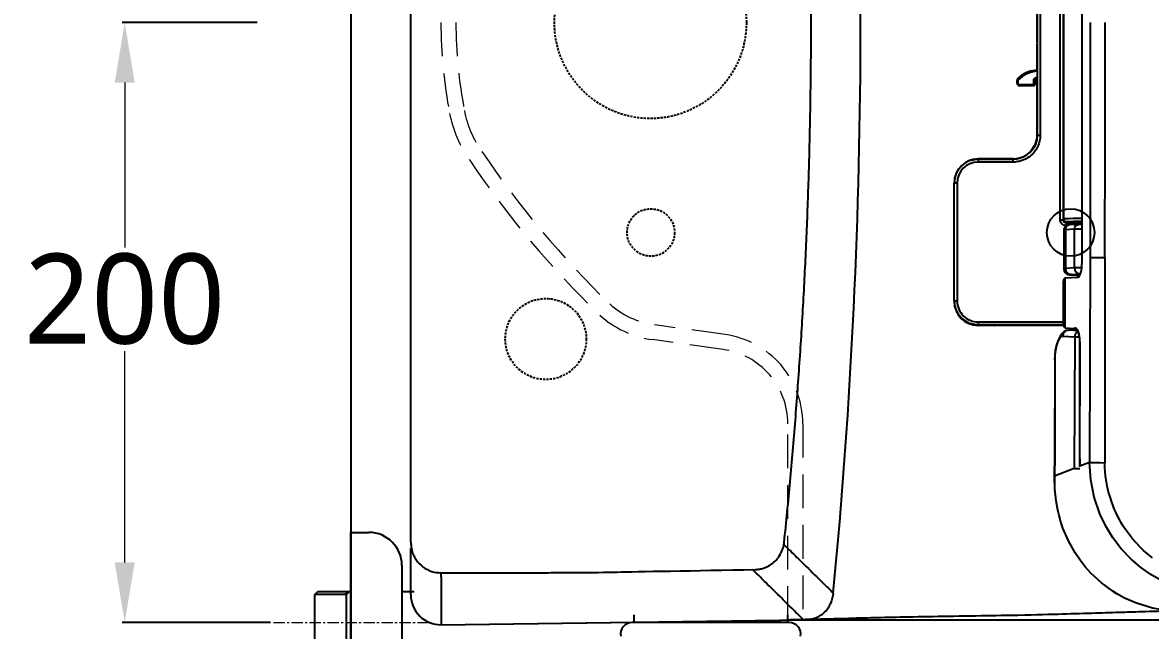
# Model space of a CAD drawing. Extents: x 4534 to 7211, y -322 to 1921.
# Drawn here: x 4656.7 to 5032.8, y 1084.4 to 1287.1 of the extents above; entities that cross this region are included whole.
import ezdxf

# ---------------------------------------------------------------- set-up
doc = ezdxf.new("R2010")
doc.units = 0
doc.header["$LTSCALE"] = 3
doc.header["$MEASUREMENT"] = 0
doc.linetypes.add('CENTER', pattern=[2, 1.25, -0.25, 0.25, -0.25])
doc.linetypes.add('HIDDEN', pattern=[0.375, 0.25, -0.125])
doc.layers.get('0').update_dxf_attribs({"linetype": 'CONTINUOUS'})
doc.layers.get('DEFPOINTS').update_dxf_attribs({"linetype": 'CONTINUOUS'})
doc.layers.add('1', color=1, linetype='CENTER', lineweight=5)
for name, color, linetype in [('4', 4, 'CONTINUOUS'), ('6', 6, 'CONTINUOUS'), ('FAUCET', 4, 'CONTINUOUS')]:
    doc.layers.add(name, color=color, linetype=linetype)
doc.styles.get("Standard").update_dxf_attribs({"font": 'NanumGothic.ttf'})
doc.dimstyles.get("Standard").update_dxf_attribs({"dimtxt": 0.18, "dimasz": 0.18, "dimexe": 0.18, "dimexo": 0.0625, "dimgap": 0.09, "dimtad": 0, "dimtih": 1, "dimtoh": 1, "dimdec": 4, "dimzin": 0, "dimdsep": 46, "dimtxsty": 'Standard', "dimcen": 0.09, "dimadec": 0, "dimazin": 0, "dimtfac": 1, "dimtdec": 4, "dimtofl": 0, "dimtmove": 0, "dimatfit": 3, "dimfxl": 0, "dimtolj": 1, "dimtzin": 0, "dimarcsym": 0})

# ---------------------------------------------------------------- blocks, each defined once
blk = doc.blocks.new('*D32')
at = {"color": 3, "lineweight": -2}
for p, q in [((4734.96, 1287.12), (4689.96, 1287.12)), ((4739.39, 1087.12), (4689.96, 1087.12))]:
    blk.add_line(p, q, dxfattribs=at)
at = {"color": 3, "linetype": 'Continuous', "lineweight": 0}
for p, q in [((4690.76, 1267.12), (4690.76, 1212.12)), ((4690.76, 1107.12), (4690.76, 1177.59))]:
    blk.add_line(p, q, dxfattribs=at)
at = {"color": 3}
for points in [[(4687.43, 1267.12), (4694.09, 1267.12), (4690.76, 1287.12)], [(4687.43, 1107.12), (4694.09, 1107.12), (4690.76, 1087.12)]]:
    blk.add_solid(points, dxfattribs=at)
at = {"layer": 'DEFPOINTS', "color": 0}
for p in [(4735.96, 1287.12), (4690.76, 1087.12), (4740.39, 1087.12)]:
    blk.add_point(p, dxfattribs=at)
at = {"color": 2, "insert": (4690.76, 1194.85), "char_height": 30, "attachment_point": 5}
blk.add_mtext('\\A1;200', dxfattribs=at)
blk = doc.blocks.new('*D40')
at = {"color": 3, "lineweight": -2}
for p, q in [((4912.89, 1486.32), (5594.29, 1486.32)), ((4912.89, 1087.92), (5594.29, 1087.92))]:
    blk.add_line(p, q, dxfattribs=at)
at = {"color": 3, "linetype": 'Continuous', "lineweight": 0}
for p, q in [((5593.49, 1466.32), (5593.49, 1303.9)), ((5593.49, 1107.92), (5593.49, 1269.45))]:
    blk.add_line(p, q, dxfattribs=at)
at = {"color": 3}
for points in [[(5590.15, 1466.32), (5596.82, 1466.32), (5593.49, 1486.32)], [(5590.15, 1107.92), (5596.82, 1107.92), (5593.49, 1087.92)]]:
    blk.add_solid(points, dxfattribs=at)
at = {"layer": 'DEFPOINTS', "color": 0}
for p in [(4911.89, 1486.32), (4911.89, 1087.92), (5593.49, 1087.92)]:
    blk.add_point(p, dxfattribs=at)
at = {"color": 2, "insert": (5593.49, 1286.68), "char_height": 30, "attachment_point": 5}
blk.add_mtext('\\A1;400', dxfattribs=at)

msp = doc.modelspace()

# ---------------------------------------------------------------- linework, layer by layer
for p, q in [((4786.18, 1151.67), (4786.18, 1422.57)), ((5010.03, 1207.24), (5010.03, 1367)), ((5002.67, 1221.37), (5002.67, 1352.87)), ((5003.67, 1352.87), (5003.67, 1221.37)), ((5003.92, 1221.62), (5003.92, 1352.62)), ((4996.08, 1324.63), (4996.08, 1249.61)), ((4995.06, 1280.6), (4995.06, 1293.64)), ((4995.08, 1292.12), (4995.08, 1287.12)), ((4995.06, 1280.1), (4995.06, 1279.93)), ((4995.06, 1271.66), (4995.06, 1279.93)), ((4995.08, 1282.11), (4995.08, 1277.28)), ((4995.07, 1276.77), (4995.08, 1277.12)), ((4995.07, 1276.08), (4995.07, 1270.99)), ((4995.06, 1271.66), (4995.06, 1271.49)), ((4988.42, 1266.82), (4988.42, 1267.77)), ((4988.57, 1268.13), (4988.71, 1267.99)), ((4988.62, 1267.77), (4988.62, 1266.82)), ((4993.95, 1266.82), (4993.95, 1268)), ((4994.15, 1268), (4994.15, 1266.82)), ((4994.4, 1266.69), (4994.4, 1267.79)), ((4994.6, 1271.27), (4994.61, 1271.23)), ((4995.06, 1249.46), (4995.06, 1268.56)), ((4995.07, 1270.99), (4995.07, 1249.62)), ((4988.42, 1266.82), (4988.42, 1266.68)), ((4988.92, 1266.52), (4993.65, 1266.52)), ((4993.65, 1266.32), (4988.92, 1266.32)), ((4988.92, 1266.32), (4988.92, 1266.18)), ((4988.92, 1266.18), (4993.1, 1266.18)), ((4993.65, 1266.32), (4993.65, 1266.52)), ((4993.65, 1266.32), (4993.91, 1266.18)), ((4994.4, 1266.69), (4994.15, 1266.82)), ((4995.06, 1249.46), (4995.07, 1249.46)), ((4995.07, 1249.62), (4995.08, 1249.61)), ((4987.07, 1241.63), (4975.38, 1241.63)), ((4975.38, 1241.63), (4975.38, 1241.61)), ((4975.38, 1241.61), (4987.09, 1241.61)), ((4987.07, 1241.63), (4987.09, 1241.61)), ((4987.09, 1240.61), (4987.09, 1241.61)), ((4987.09, 1240.61), (4975.38, 1240.61)), ((4967.38, 1233.62), (4967.38, 1233.61)), ((4967.38, 1233.62), (4967.38, 1233.61)), ((4967.38, 1194.3), (4967.38, 1233.61)), ((4968.38, 1233.61), (4968.38, 1194.3)), ((5004.67, 1220.37), (5004.92, 1220.62)), ((5004.67, 1220.37), (5010.03, 1220.37)), ((5008.81, 1219.8), (5005.79, 1219.62)), ((5003.92, 1218.13), (5003.92, 1204.95)), ((5004.45, 1218.12), (5007.46, 1218.3)), ((5004.45, 1218.12), (5004.45, 1205.12)), ((5007.46, 1205.3), (5007.46, 1218.3)), ((5007.46, 1205.3), (5004.45, 1205.12)), ((5003.75, 1200.73), (5003.75, 1186.61)), ((5004.29, 1201.99), (5008.63, 1202.25)), ((5004.29, 1201.99), (5004.29, 1185.35)), ((5006.37, 1203.12), (5009.38, 1203.3)), ((4967.38, 1194.29), (4967.38, 1194.3)), ((4967.38, 1194.3), (4967.38, 1194.28)), ((4975.38, 1187.29), (5003.75, 1187.29)), ((5003.83, 1186.29), (4975.38, 1186.29)), ((4975.38, 1186.29), (4975.38, 1186.28)), ((4975.38, 1186.28), (4978.49, 1186.28)), ((4980.95, 1186.12), (4975.38, 1186.12)), ((4980.38, 1186.25), (4980.91, 1186.16)), ((4980.95, 1186.12), (4980.91, 1186.16)), ((4981.77, 1186.1), (4980.97, 1186.24)), ((5003.88, 1186.11), (4981.77, 1186.1)), ((5004.29, 1185.35), (5007.43, 1185.16)), ((5005.92, 1184.56), (5005.52, 1184.56)), ((5005.99, 1184.56), (5005.56, 1184.56)), ((5000.9, 1174.57), (5000.89, 1142.56)), ((4786.18, 1096.31), (4786.18, 1111.72)), ((4796.18, 1103.51), (4796.18, 1103.62)), ((4796.3, 1102.3), (4796.28, 1103.48)), ((4796.3, 1102.3), (4796.3, 1086.32)), ((4796.3, 1086.32), (4917.1, 1087.99)), ((4796.3, 1086.31), (4917.65, 1087.98)), ((4796.3, 1086.31), (4796.3, 1086.32))]:
    msp.add_line(p, q)
at = {"color": 7, "linetype": 'HIDDEN', "lineweight": 0, "ltscale": 15}
for p, q in [((4911.89, 1087.9), (4911.89, 1153.35)), ((4916.89, 1153.35), (4916.89, 1088.01))]:
    msp.add_line(p, q, dxfattribs=at)
for points in [[(4890.33, 1178.11), (4866.72, 1181.39, -0.150102), (4849.16, 1189.58, -0.052499), (4805.82, 1241.18, -0.107655), (4799.12, 1256.83, -0.047645), (4796.22, 1287.12)], [(4891.02, 1183.06), (4867.41, 1186.34, -0.150102), (4852.51, 1193.29, -0.052468), (4809.9, 1244.09, -0.107655), (4804.03, 1257.78, -0.047645), (4801.22, 1287.12)]]:
    msp.add_lwpolyline(points, format="xyb", dxfattribs=at)
for points in [[(4995.08, 1287.12), (4995.08, 1285.12), (4995.08, 1282.12)], [(5017.65, 1208.76), (5017.68, 1247.94), (5017.7, 1287.12)], [(4995.07, 1279.81), (4995.07, 1279.85), (4995.06, 1279.92), (4995.06, 1279.93)], [(4995.08, 1277.12), (4995.08, 1249.61)], [(4988.42, 1268.15), (4988.42, 1267.77)], [(4988.57, 1268.13), (4988.51, 1268.05), (4988.46, 1267.96), (4988.43, 1267.87), (4988.42, 1267.77)], [(4988.62, 1267.77), (4988.54, 1267.77), (4988.48, 1267.77), (4988.44, 1267.77), (4988.42, 1267.77)], [(4988.57, 1268.13), (4988.58, 1268.51)], [(4993.1, 1271.02), (4993.18, 1271.05), (4993.69, 1271.16), (4994.12, 1271.23), (4994.42, 1271.27), (4994.58, 1271.27), (4994.6, 1271.27)], [(4993.95, 1268), (4993.99, 1268.24), (4994.11, 1268.46), (4994.3, 1268.61), (4994.53, 1268.69)], [(4994.15, 1268), (4994.13, 1268), (4994.09, 1268), (4994.02, 1268), (4993.95, 1268)], [(4994.15, 1268), (4994.18, 1268.18), (4994.27, 1268.33), (4994.4, 1268.44), (4994.56, 1268.5)], [(4994.15, 1268), (4994.4, 1267.79)], [(4994.4, 1267.79), (4994.41, 1267.9), (4994.43, 1267.99), (4994.48, 1268.09), (4994.55, 1268.18), (4994.6, 1268.23)], [(4994.53, 1268.69), (4994.54, 1268.62), (4994.55, 1268.56), (4994.56, 1268.51), (4994.56, 1268.5)], [(4994.74, 1268.36), (4994.69, 1268.4), (4994.66, 1268.42), (4994.61, 1268.46), (4994.58, 1268.49), (4994.57, 1268.49), (4994.56, 1268.5)], [(4994.61, 1271.23), (4994.64, 1271.22), (4994.83, 1271.23), (4995.08, 1271.24)], [(4994.61, 1268.3), (4994.64, 1268.32), (4994.7, 1268.35), (4994.72, 1268.35), (4994.74, 1268.36)], [(4995.05, 1268.42), (4994.81, 1268.37), (4994.74, 1268.36)], [(4988.42, 1266.82), (4988.44, 1266.7), (4988.48, 1266.59), (4988.54, 1266.5), (4988.61, 1266.43), (4988.77, 1266.34), (4988.92, 1266.32)], [(4988.42, 1266.82), (4988.44, 1266.82), (4988.48, 1266.82), (4988.55, 1266.82), (4988.62, 1266.82)], [(4988.92, 1266.52), (4988.92, 1266.44), (4988.92, 1266.37), (4988.92, 1266.33), (4988.92, 1266.32)], [(4993.65, 1266.32), (4993.76, 1266.33), (4993.85, 1266.36), (4993.94, 1266.41), (4994.02, 1266.48), (4994.12, 1266.64), (4994.15, 1266.82)], [(4993.91, 1266.18), (4994.11, 1266.23), (4994.26, 1266.33), (4994.35, 1266.48), (4994.38, 1266.58), (4994.4, 1266.67), (4994.4, 1266.69)], [(4993.95, 1266.82), (4994.03, 1266.82), (4994.09, 1266.82), (4994.14, 1266.82), (4994.15, 1266.82)], [(4995.08, 1249.61), (4994.91, 1247.97), (4994.43, 1246.45), (4992.74, 1243.95), (4990.24, 1242.25), (4988.72, 1241.78), (4987.09, 1241.61)], [(4995.06, 1249.46), (4994.82, 1247.53), (4994.57, 1246.69)], [(4995.08, 1249.61), (4995.17, 1249.61), (4995.38, 1249.61), (4995.71, 1249.61), (4996.08, 1249.61)], [(4994.57, 1246.69), (4994.18, 1245.81), (4994.05, 1245.57)], [(4975.38, 1241.61), (4972.4, 1241.03), (4970.99, 1240.3), (4969.73, 1239.26), (4968.2, 1237.13), (4967.62, 1235.54), (4967.38, 1233.61)], [(4975.38, 1241.61), (4975.38, 1241.53), (4975.38, 1241.31), (4975.38, 1240.99), (4975.38, 1240.61)], [(4967.39, 1233.62), (4967.38, 1233.45)], [(4968.38, 1233.61), (4968, 1233.61), (4967.68, 1233.61), (4967.46, 1233.61), (4967.38, 1233.61)], [(5002.67, 1221.37), (5003.05, 1221.37), (5003.37, 1221.37), (5003.59, 1221.37), (5003.67, 1221.37)], [(5004.67, 1219.37), (5003.91, 1219.52), (5003.26, 1219.96), (5002.82, 1220.6), (5002.67, 1221.37)], [(5003.92, 1221.62), (5003.67, 1221.37)], [(5004.67, 1220.37), (5004.29, 1220.45), (5003.96, 1220.66), (5003.75, 1220.99), (5003.67, 1221.37)], [(5010.01, 1221.8), (5009.03, 1221.79), (5007.09, 1221.76), (5005.48, 1221.72), (5004.37, 1221.68), (5003.92, 1221.62)], [(5004.92, 1220.62), (5004.54, 1220.7), (5004.22, 1220.92), (5004, 1221.24), (5003.92, 1221.62)], [(5005.8, 1219.62), (5005.53, 1219.6), (5005.25, 1219.56), (5005.06, 1219.52), (5004.86, 1219.46), (5004.61, 1219.32), (5004.28, 1219.04), (5004.03, 1218.61), (5003.92, 1218.07), (5003.92, 1218.06)], [(5005.89, 1219.62), (5005.33, 1219.51), (5004.87, 1219.18), (5004.55, 1218.69), (5004.45, 1218.12)], [(5004.67, 1220.37), (5004.67, 1220.29), (5004.67, 1220.07), (5004.67, 1219.75), (5004.67, 1219.37)], [(5007.46, 1218.3), (5007.56, 1218.88), (5007.88, 1219.37), (5008.34, 1219.69), (5008.9, 1219.8)], [(5010.02, 1219.84), (5009.9, 1219.83), (5009.29, 1219.82), (5008.9, 1219.8)], [(5003.92, 1218.06), (5004.45, 1218.12)], [(5007.46, 1218.3), (5008.26, 1218.33), (5008.59, 1218.33), (5008.79, 1218.33), (5009.93, 1218.35), (5010.03, 1218.35)], [(5012.73, 1208.78), (5012.66, 1174.6), (5012.55, 1140.43)], [(5012.73, 1208.78), (5013.44, 1208.77), (5014.58, 1208.76), (5016.04, 1208.76), (5017.65, 1208.76)], [(5017.65, 1208.76), (5017.63, 1174.56), (5017.61, 1140.36)], [(5003.92, 1205.06), (5003.92, 1204.98), (5004.09, 1204.27), (5004.39, 1203.78), (5004.74, 1203.45), (5005.08, 1203.25), (5005.33, 1203.15), (5005.5, 1203.1), (5005.66, 1203.07), (5005.87, 1203.04), (5006.24, 1203.01), (5006.91, 1202.98), (5007.33, 1202.96)], [(5004.45, 1205.12), (5004.59, 1204.35), (5005.01, 1203.71), (5005.63, 1203.27), (5006.37, 1203.12)], [(5009.87, 1205.34), (5009.07, 1205.33), (5008.12, 1205.32), (5007.46, 1205.3)], [(4967.38, 1194.3), (4967.46, 1194.3), (4967.68, 1194.3), (4968, 1194.3), (4968.38, 1194.3)], [(4967.38, 1194.3), (4967.62, 1192.37), (4968.2, 1190.78), (4969.73, 1188.64), (4970.99, 1187.61), (4972.4, 1186.87), (4975.38, 1186.29)], [(4975.38, 1187.29), (4975.38, 1186.92), (4975.38, 1186.59), (4975.38, 1186.38), (4975.38, 1186.29)], [(5007.43, 1185.16), (5007.75, 1185.3), (5008.08, 1185.18), (5008.39, 1184.8), (5008.67, 1184.18), (5008.91, 1183.36), (5009.08, 1182.38), (5009.19, 1181.29), (5009.23, 1180.17)], [(5007.43, 1185.16), (5007.88, 1185.1), (5008.27, 1184.76), (5008.59, 1184.2), (5008.84, 1183.49), (5009.12, 1181.83), (5009.19, 1180.11)], [(5005.5, 1184.55), (5004.78, 1184.45), (5004.07, 1184.12), (5003.39, 1183.49), (5002.72, 1182.55), (5002.07, 1181.23), (5001.5, 1179.47), (5001.07, 1177.2), (5000.94, 1175.88), (5000.9, 1174.46)], [(5000.93, 1174.55), (5001.01, 1176.3), (5001.21, 1177.9), (5001.51, 1179.27), (5001.88, 1180.38), (5002.29, 1181.27), (5002.72, 1181.95), (5003.17, 1182.42), (5003.63, 1182.56)], [(5005.56, 1184.56), (5004.82, 1184.4), (5004.2, 1183.97), (5003.78, 1183.32), (5003.63, 1182.56)], [(5003.63, 1182.56), (5007.57, 1182.32)], [(5005.52, 1184.56), (5005.56, 1184.56)], [(5008.49, 1184.38), (5005.56, 1184.56)], [(5006.1, 1184.54), (5005.9, 1184.55)], [(5007.57, 1182.32), (5007.4, 1138.47)], [(5007.57, 1182.32), (5008.37, 1182.29), (5009, 1182.28)], [(5009.18, 1180.19), (5009.18, 1175.67), (5009.18, 1170.05), (5009.18, 1163.56), (5009.18, 1156.21), (5009.18, 1148), (5009.18, 1139.18)], [(5009.19, 1180.17), (5009.19, 1180.17), (5009.23, 1180.17)], [(5009.23, 1180.17), (5009.23, 1178.63), (5009.24, 1176.98), (5009.24, 1175.22), (5009.25, 1173.35), (5009.25, 1171.37), (5009.24, 1169.27), (5009.24, 1168.01), (5009.24, 1166.97), (5009.24, 1165.38), (5009.23, 1163.25), (5009.23, 1161.46), (5009.23, 1159.97), (5009.22, 1158.54), (5009.22, 1157.17), (5009.22, 1155), (5009.22, 1152.56), (5009.22, 1149.77), (5009.22, 1146.35), (5009.22, 1143.07), (5009.23, 1140.67), (5009.23, 1139.17)], [(5000.9, 1174.56), (5000.9, 1174.56), (5000.9, 1174.56)], [(5000.9, 1174.56), (5000.93, 1174.56)], [(5000.93, 1174.55), (5000.93, 1142.56)], [(5000.9, 1142.6), (5000.81, 1135.91)], [(5000.85, 1135.92), (5000.93, 1142.56)], [(5000.9, 1142.56), (5000.9, 1142.56), (5000.93, 1142.56)], [(5012.55, 1140.43), (5009.23, 1139.17)], [(5057.69, 1096.02), (5051.8, 1096.32), (5046.06, 1097.38), (5040.56, 1099.15), (5036.64, 1100.93), (5032.93, 1103.06), (5029.46, 1105.53), (5026.27, 1108.3), (5023.09, 1111.68), (5020.3, 1115.33), (5017.93, 1119.21), (5015.98, 1123.27), (5014.06, 1128.89), (5012.92, 1134.64), (5012.55, 1140.43)], [(5012.55, 1140.43), (5013.28, 1140.41), (5014.46, 1140.39), (5015.96, 1140.37), (5017.61, 1140.36)], [(5033.57, 1108.64), (5031.86, 1109.97), (5030.53, 1111.13), (5029.54, 1112.06), (5026.87, 1114.95), (5024.5, 1118.1), (5023.78, 1119.2), (5023.1, 1120.32), (5022.46, 1121.47), (5021.86, 1122.63), (5021.29, 1123.82), (5020.77, 1125.02), (5020.38, 1125.98), (5019.81, 1127.53), (5019.36, 1128.92), (5018.88, 1130.58), (5018.42, 1132.54), (5017.87, 1135.98), (5017.66, 1138.59), (5017.61, 1140.36)], [(5000.81, 1135.95), (5000.81, 1135.94), (5000.85, 1135.92)], [(5007.4, 1138.47), (5000.85, 1135.92)], [(5007.4, 1138.47), (5008.1, 1138.43), (5009.25, 1138.4)], [(5009.23, 1139.17), (5009.19, 1139.17), (5009.19, 1139.17)], [(5000.82, 1135.93), (5000.81, 1133.79)], [(5021.8, 1096.53), (5020.27, 1097.48), (5016.52, 1100.25), (5012.97, 1103.54), (5011.11, 1105.62), (5009.35, 1107.88), (5007.7, 1110.3), (5005.5, 1114.26), (5003.65, 1118.57), (5003.43, 1119.2), (5003.17, 1119.97), (5002.88, 1120.88), (5002.57, 1121.94), (5002.25, 1123.15), (5001.94, 1124.51), (5001.35, 1127.69), (5000.94, 1131.5), (5000.85, 1135.92)], [(5020.5, 1097.31), (5021.24, 1096.85), (5021.7, 1096.57)], [(5043.87, 1090.72), (5038.76, 1090.95), (5033.49, 1091.83), (5028.15, 1093.47), (5024.17, 1095.23), (5021.8, 1096.53)]]:
    msp.add_lwpolyline(points)
at = {"linetype": 'HIDDEN'}
for centre, radius in [((4866.08, 1287.12), 32), ((4866.22, 1217.12), 7.92), ((4831.18, 1181.6), 13.5)]:
    msp.add_circle(centre, radius, dxfattribs=at)
at = {"linetype": 'ByBlock', "ltscale": 3}
msp.add_circle((5006.22, 1217.12), 7.92, dxfattribs=at)
for centre, radius, start, end in [((4995.92, 1260.62), 10.51, 94.8123, 134.3882), ((4995.92, 1260.62), 10.78, 105.201, 132.9183), ((4988.92, 1267.77), 0.301, 134.3951, 180.0075), ((4995.92, 1260.62), 10.31, 94.7621, 134.3875), ((4995.92, 1260.62), 8.19, 95.9947, 99.7802), ((4995.92, 1260.62), 7.99, 96.1451, 99.7805), ((4988.92, 1266.82), 0.3, 179.9932, 269.997), ((4993.65, 1266.82), 0.3, 269.9747, 359.9918), ((4975.38, 1233.61), 7, 90.009, 180.0064), ((4975.38, 1194.3), 7, 179.9907, 269.9939), ((4796.18, 1096.31), 10, 180, 270.6908), ((4917.44, 1099.25), 11.27, 271.0408, 289.2663)]:
    msp.add_arc(centre, radius, start, end)
at = {"color": 7, "linetype": 'HIDDEN', "lineweight": 0, "ltscale": 15}
for radius in [30, 25]:
    msp.add_arc((4886.89, 1153.35), radius, 0, 82.0853, dxfattribs=at)
for centre, major_axis, ratio, start_param, end_param in [((4995.08, 1276.08), (0, 0.8), 0.017455, 0.523599, 1.570796), ((4988.92, 1268.15), (0, -0.5), 0.998838, 3.890736, 4.713339), ((4994.69, 1267.97), (0.088, 0.575), 0.246445, 1.011042, 1.1381), ((4988.92, 1266.68), (0, 0.5), 0.999848, 1.570796, 3.141593), ((4993.1, 1266.21), (1.5, 0), 0.017455, 4.712389, 5.289125), ((4987.06, 1249.61), (-7.66, 2.32), 0.999451, 2.752531, 3.435587), ((4987.07, 1249.63), (5.66, -5.66), 0.999695, 0.414252, 0.785253), ((4987.07, 1249.63), (5.66, -5.66), 0.999695, 5.497925, 6.697438), ((4975.38, 1233.62), (0, 8), 0.999848, 0.000015, 0.877805), ((4975.38, 1233.62), (0, 8), 0.999848, 0.877805, 1.537628), ((4975.38, 1233.62), (0, 8), 0.999848, 1.537628, 1.570811), ((5017.42, 1220.62), (-12.5, 0), 0.017452, 6.234874, 6.265942), ((5017.42, 1220.62), (-12.5, 0), 0.017452, 5.345455, 6.234874), ((5009.38, 1205.3), (0.12, -2), 0.961133, 4.653947, 6.219937), ((5008.61, 1207.25), (0, 5), 0.284012, 3.158327, 4.711911), ((5017.43, 1203.06), (-11.5, 0), 0.01745, 6.003965, 6.78965), ((5015.24, 1203.04), (-9, 0), 0.017453, 0.50647, 0.824227), ((5017.78, 1203.09), (-12.75, 0), 0.017453, 0.824211, 0.844948), ((5013.22, 1203.28), (-4, 0), 0.017451, 5.922161, 6.00399), ((4975.38, 1194.28), (0, 8), 0.999848, 1.570782, 3.121269), ((4975.38, 1194.12), (4.21, 6.81), 0.99966, 2.124488, 3.694989), ((4975.38, 1194.28), (0, 8), 0.999848, 3.121269, 3.141578), ((4978.49, 1186.23), (2.5, 0), 0.017455, 0.10471, 1.570786), ((4978.39, 1186.25), (-2, 0), 0.017449, 3.246202, 3.709245), ((4980.91, 1186.66), (0.229, 0.445), 0.99869, 3.61698, 4.061401), ((4980.95, 1186.62), (0, 0.5), 0.999695, 3.141593, 3.704966), ((5009.49, 1182.32), (-0.12, -2), 0.96113, 3.673143, 4.77082), ((4796.18, 1096.31), (10, 0), 0.998643, 3.141593, 4.724429)]:
    msp.add_ellipse(centre, major_axis=major_axis, ratio=ratio, start_param=start_param, end_param=end_param)
for points, knots in [([(4927.06, 1096.89), (4933.13, 1160.1), (4939.22, 1287.12), (4933.13, 1414.14), (4927.06, 1477.36)], [0, 0, 0, 0, 0.500001, 1, 1, 1, 1]), ([(4910.7, 1113.79), (4911.38, 1120.57), (4912.74, 1134.12), (4914.46, 1154.47), (4915.95, 1174.85), (4917.2, 1195.24), (4918.19, 1215.64), (4918.94, 1236.06), (4919.43, 1256.48), (4919.68, 1276.91), (4919.68, 1297.34), (4919.43, 1317.77), (4918.94, 1338.19), (4918.19, 1358.61), (4917.2, 1379.01), (4915.95, 1399.4), (4914.46, 1419.78), (4912.74, 1440.13), (4911.38, 1453.68), (4910.7, 1460.46)], [0, 0, 0, 0, 0.058823, 0.117646, 0.176469, 0.235293, 0.294116, 0.35294, 0.411764, 0.470587, 0.529411, 0.588235, 0.647059, 0.705883, 0.764706, 0.82353, 0.882353, 0.941177, 1, 1, 1, 1]), ([(5476.22, 1287.12), (5476.22, 1282.46), (5475.67, 1271.5), (5472.74, 1254.39), (5467.01, 1236.2), (5458.88, 1215.86), (5448.39, 1200.03), (5436.38, 1185.27), (5422.68, 1171.28), (5409.43, 1160.06), (5397.79, 1151.56), (5389.11, 1145.84), (5381.45, 1141.22), (5373.95, 1137.02), (5365.5, 1132.66), (5355.53, 1128), (5342.03, 1122.38), (5325.77, 1116.76), (5306.95, 1111.7), (5288.2, 1107.74), (5268.42, 1104.28), (5247.78, 1101.33), (5227.45, 1099.03), (5207.75, 1097.28), (5187.53, 1095.89), (5166.04, 1094.9), (5144.1, 1094.2), (5122.72, 1093.56), (5100.4, 1092.84), (5076.91, 1092.08), (5052.94, 1091.33), (5034.8, 1090.76), (5021.82, 1090.37), (5012.59, 1090.1), (5001.29, 1089.77), (4987.78, 1089.39), (4954.5, 1088.96), (4936.57, 1088.5), (4923.88, 1088.2), (4918.52, 1088.05), (4916.31, 1088), (4914.1, 1087.95), (4911.89, 1087.9)], [0.5000347, 0.5000347, 0.5000347, 0.5000347, 0.511055, 0.5259616, 0.5410131, 0.5560892, 0.5710814, 0.5858838, 0.6010791, 0.6174002, 0.6269221, 0.6351905, 0.6419975, 0.6480953, 0.6555484, 0.6645, 0.6741502, 0.6901592, 0.7052037, 0.7202484, 0.7355228, 0.7527469, 0.7696005, 0.7839803, 0.7995713, 0.8175906, 0.834898, 0.8515653, 0.8682272, 0.8877841, 0.9071961, 0.9250173, 0.9307656, 0.9379462, 0.9468697, 0.9575366, 0.9699472, 0.9841017, 1, 1, 1, 1.0052335, 1.0052335, 1.0052335, 1.0052335]), ([(5012.78, 1287.12), (5012.78, 1278.42), (5012.78, 1261.01), (5012.76, 1234.89), (5012.74, 1217.48), (5012.73, 1208.78)], [0.0000005, 0.0000005, 0.0000005, 0.0000005, 0.3333333, 0.6666667, 0.9999995, 0.9999995, 0.9999995, 0.9999995]), ([(5005.92, 1220.62), (5005.92, 1220.63), (5006.09, 1220.66), (5006.76, 1220.7), (5007.42, 1220.72), (5007.73, 1220.73)], [0, 0, 0, 0, 0.0666667, 0.1333333, 0.1812458, 0.1812458, 0.1812458, 0.1812458]), ([(5006.42, 1220.56), (5006.32, 1220.57), (5006.04, 1220.59), (5005.92, 1220.61), (5005.92, 1220.62)], [0.90607494, 0.90607494, 0.90607494, 0.90607494, 0.93333333, 1, 1, 1, 1]), ([(5008, 1220.51), (5007.59, 1220.52), (5006.98, 1220.53), (5006.56, 1220.55), (5006.42, 1220.56)], [0.80616387, 0.80616387, 0.80616387, 0.80616387, 0.86666667, 0.90607494, 0.90607494, 0.90607494, 0.90607494]), ([(5007.73, 1220.73), (5007.85, 1220.73), (5008.43, 1220.75), (5009.19, 1220.76), (5009.88, 1220.77), (5009.97, 1220.77)], [0.18124579, 0.18124579, 0.18124579, 0.18124579, 0.2, 0.26666667, 0.2764965, 0.2764965, 0.2764965, 0.2764965]), ([(5009.97, 1220.47), (5009.9, 1220.47), (5009.21, 1220.48), (5008.56, 1220.49), (5008.05, 1220.5), (5008, 1220.51)], [0.7247645, 0.7247645, 0.7247645, 0.7247645, 0.73333333, 0.8, 0.80616387, 0.80616387, 0.80616387, 0.80616387]), ([(5008.38, 1184.5), (5008.17, 1184.51), (5007.26, 1184.52), (5006.5, 1184.54), (5005.99, 1184.56)], [0.742861, 0.742861, 0.742861, 0.742861, 0.8, 1, 1, 1, 1]), ([(4786.18, 1113.84), (4786.18, 1114.51), (4786.18, 1115.33), (4786.18, 1117.26), (4786.18, 1118.38), (4786.18, 1120.85), (4786.18, 1122.2), (4786.18, 1125.15), (4786.18, 1126.76), (4786.18, 1130.13), (4786.18, 1131.89), (4786.18, 1135.57), (4786.18, 1137.5), (4786.18, 1143.43), (4786.18, 1147.49), (4786.18, 1151.67)], [0, 0, 0, 0, 0.125, 0.125, 0.25, 0.25, 0.375, 0.375, 0.5, 0.5, 0.625, 0.625, 0.75, 0.75, 1, 1, 1, 1]), ([(4786.18, 1113.84), (4786.19, 1113.47), (4786.22, 1112.42), (4786.56, 1110.84), (4787.21, 1109.21), (4788.31, 1107.36), (4790.21, 1105.43), (4793.08, 1103.9), (4795.17, 1103.71), (4796.18, 1103.62)], [0, 0, 0, 0, 0.069221, 0.200288, 0.304437, 0.400676, 0.606613, 0.809447, 1, 1, 1, 1]), ([(4900.99, 1104.74), (4901.47, 1104.77), (4902.43, 1104.83), (4903.84, 1105.19), (4905.2, 1105.74), (4906.64, 1106.6), (4908.11, 1107.88), (4909.41, 1109.64), (4910.21, 1111.42), (4910.57, 1112.82), (4910.67, 1113.54), (4910.7, 1113.79)], [0, 0, 0, 0, 0.09887, 0.199245, 0.300044, 0.400156, 0.546609, 0.699343, 0.849231, 0.94837, 1, 1, 1, 1]), ([(4910.6, 1113.06), (4910.61, 1113.05), (4910.63, 1113.03), (4910.65, 1113.01), (4910.74, 1112.92), (4910.84, 1112.82), (4910.93, 1112.73), (4911.23, 1112.44), (4911.53, 1112.14), (4913.21, 1110.49), (4914.6, 1109.13), (4917.83, 1105.95), (4919.68, 1104.14), (4922.21, 1101.65), (4922.9, 1100.97), (4924.75, 1099.16), (4925.9, 1098.02), (4927.06, 1096.89)], [-0.021073, -0.021073, -0.021073, -0.021073, -0.017974, -0.017974, -0.017974, 0, 0, 0, 0.055397, 0.055397, 0.313605, 0.313605, 0.656802, 0.656802, 0.785061, 0.785061, 1, 1, 1, 1]), ([(4796.18, 1103.62), (4801.18, 1103.62), (4806.18, 1103.62), (4816.46, 1103.63), (4821.74, 1103.64), (4829.68, 1103.67), (4832.32, 1103.69), (4837.59, 1103.71), (4840.23, 1103.73), (4848.15, 1103.78), (4853.43, 1103.83), (4861.11, 1104.07), (4881.06, 1104.36), (4900.99, 1104.74)], [0, 0, 0, 0, 0.123134, 0.123134, 0.252416, 0.252416, 0.317057, 0.317057, 0.381699, 0.381699, 0.510981, 0.510981, 1, 1, 1, 1]), ([(4917.1, 1087.99), (4915.99, 1089.09), (4914.88, 1090.18), (4912.24, 1092.79), (4910.71, 1094.3), (4907.65, 1097.33), (4906.12, 1098.84), (4903.43, 1101.5), (4902.28, 1102.64), (4901.12, 1103.78), (4901.05, 1103.85), (4900.98, 1103.92), (4900.9, 1104), (4900.66, 1104.24), (4900.41, 1104.48), (4900.17, 1104.72)], [0, 0, 0, 0, 0.208184, 0.208184, 0.495737, 0.495737, 0.78329, 0.78329, 1, 1, 1, 1.013764, 1.013764, 1.013764, 1.059737, 1.059737, 1.059737, 1.059737]), ([(4921.16, 1088.61), (4922.07, 1088.94), (4923.26, 1089.62), (4924.65, 1090.98), (4925.05, 1091.49), (4925.67, 1092.44), (4925.87, 1092.86), (4926.02, 1093.22)], [0, 0, 0, 0, 0.5, 0.5, 0.75, 0.75, 1, 1, 1, 1])]:
    msp.add_open_spline(points, degree=3, knots=knots)
for points in [[(4996.08, 1249.61), (4996.08, 1248.92), (4995.93, 1247.59), (4995.26, 1245.67), (4994.18, 1243.95), (4992.74, 1242.51), (4991.02, 1241.43), (4989.1, 1240.76), (4987.77, 1240.61), (4987.09, 1240.61)], [(5004.45, 1205.12), (5004.33, 1205.11), (5004.14, 1205.1), (5003.96, 1205.08), (5003.92, 1205.07), (5003.92, 1205.06)], [(5004.29, 1201.99), (5004.17, 1201.82), (5003.97, 1201.49), (5003.79, 1201.08), (5003.75, 1200.84), (5003.75, 1200.73)], [(5003.75, 1186.61), (5003.75, 1186.5), (5003.79, 1186.26), (5003.97, 1185.84), (5004.17, 1185.52), (5004.29, 1185.35)], [(4927.06, 1096.89), (4926.95, 1095.76), (4926.66, 1094.68), (4926.02, 1093.22)]]:
    msp.add_open_spline(points, degree=3)
at = {"layer": '1'}
msp.add_line((4740.39, 1087.12), (4791.72, 1087.12), dxfattribs=at)
at = {"layer": '4'}
for p, q in [((4766.18, 1057.12), (4766.18, 1117.12)), ((4766.18, 1117.12), (4772.18, 1117.12)), ((4783.18, 1106.12), (4783.18, 1068.12)), ((4754.18, 1096.37), (4755.18, 1097.37)), ((4754.18, 1077.87), (4754.18, 1096.37)), ((4764.68, 1096.37), (4754.18, 1096.37)), ((4755.18, 1097.37), (4766.18, 1097.37)), ((4764.68, 1076.87), (4764.68, 1097.37)), ((4764.68, 1096.37), (4765.68, 1097.37)), ((4766.18, 1096.75), (4766.18, 1077.49)), ((4783.18, 1097.37), (4787.3, 1097.37))]:
    msp.add_line(p, q, dxfattribs=at)
msp.add_arc((4772.18, 1106.12), 11, 0, 90, dxfattribs=at)
at = {"layer": '6'}
msp.add_lwpolyline([(7211.19, 1782.12), (4766.18, 1782.12), (4766.18, -122.88), (6663.58, -122.88), (6663.58, 887.12)], dxfattribs=at)
at = {"layer": 'FAUCET', "color": 4}
for p, q in [((4860.55, 1089.59), (4860.55, 1087.03)), ((4911.79, 1089.59), (4911.79, 1087.03)), ((4912.38, 1087.03), (4859.96, 1087.03))]:
    msp.add_line(p, q, dxfattribs=at)
for centre, start, end in [((4859.96, 1083.19), 90, 189.4623), ((4912.38, 1083.19), 350.5377, 90)]:
    msp.add_arc(centre, 3.84, start, end, dxfattribs=at)

# ---------------------------------------------------------------- dimensions: what is measured, and where the dimension line sits
dim = msp.add_linear_dim(base=(5593.49, 1087.92), p1=(4911.89, 1486.32), p2=(4911.89, 1087.92), angle=90, text='400', dimstyle='Standard', override={"dimtxt": 30, "dimasz": 20, "dimexe": 0.8, "dimexo": 1, "dimgap": 1, "dimtad": 1, "dimdec": 0, "dimzin": 8, "dimclrd": 3, "dimclre": 3, "dimclrt": 2, "dimazin": 2, "dimtdec": 0, "dimtix": 1, "dimtofl": 1, "dimlwd": 0, "dimarcsym": 1})
dim.commit()
dim.dimension.update_dxf_attribs({"geometry": '*D40', "text_midpoint": (5593.49, 1286.68), "dimtype": 160})
dim = msp.add_linear_dim(base=(4690.76, 1087.12), p1=(4735.96, 1287.12), p2=(4740.39, 1087.12), angle=90, dimstyle='Standard', override={"dimtxt": 30, "dimasz": 20, "dimexe": 0.8, "dimexo": 1, "dimgap": 1, "dimtad": 1, "dimdec": 0, "dimzin": 8, "dimclrd": 3, "dimclre": 3, "dimclrt": 2, "dimazin": 2, "dimtdec": 0, "dimtix": 1, "dimtofl": 1, "dimlwd": 0, "dimarcsym": 1})
dim.commit()
dim.dimension.update_dxf_attribs({"geometry": '*D32', "text_midpoint": (4690.76, 1194.85), "dimtype": 160})

doc.saveas('drawing.dxf')
